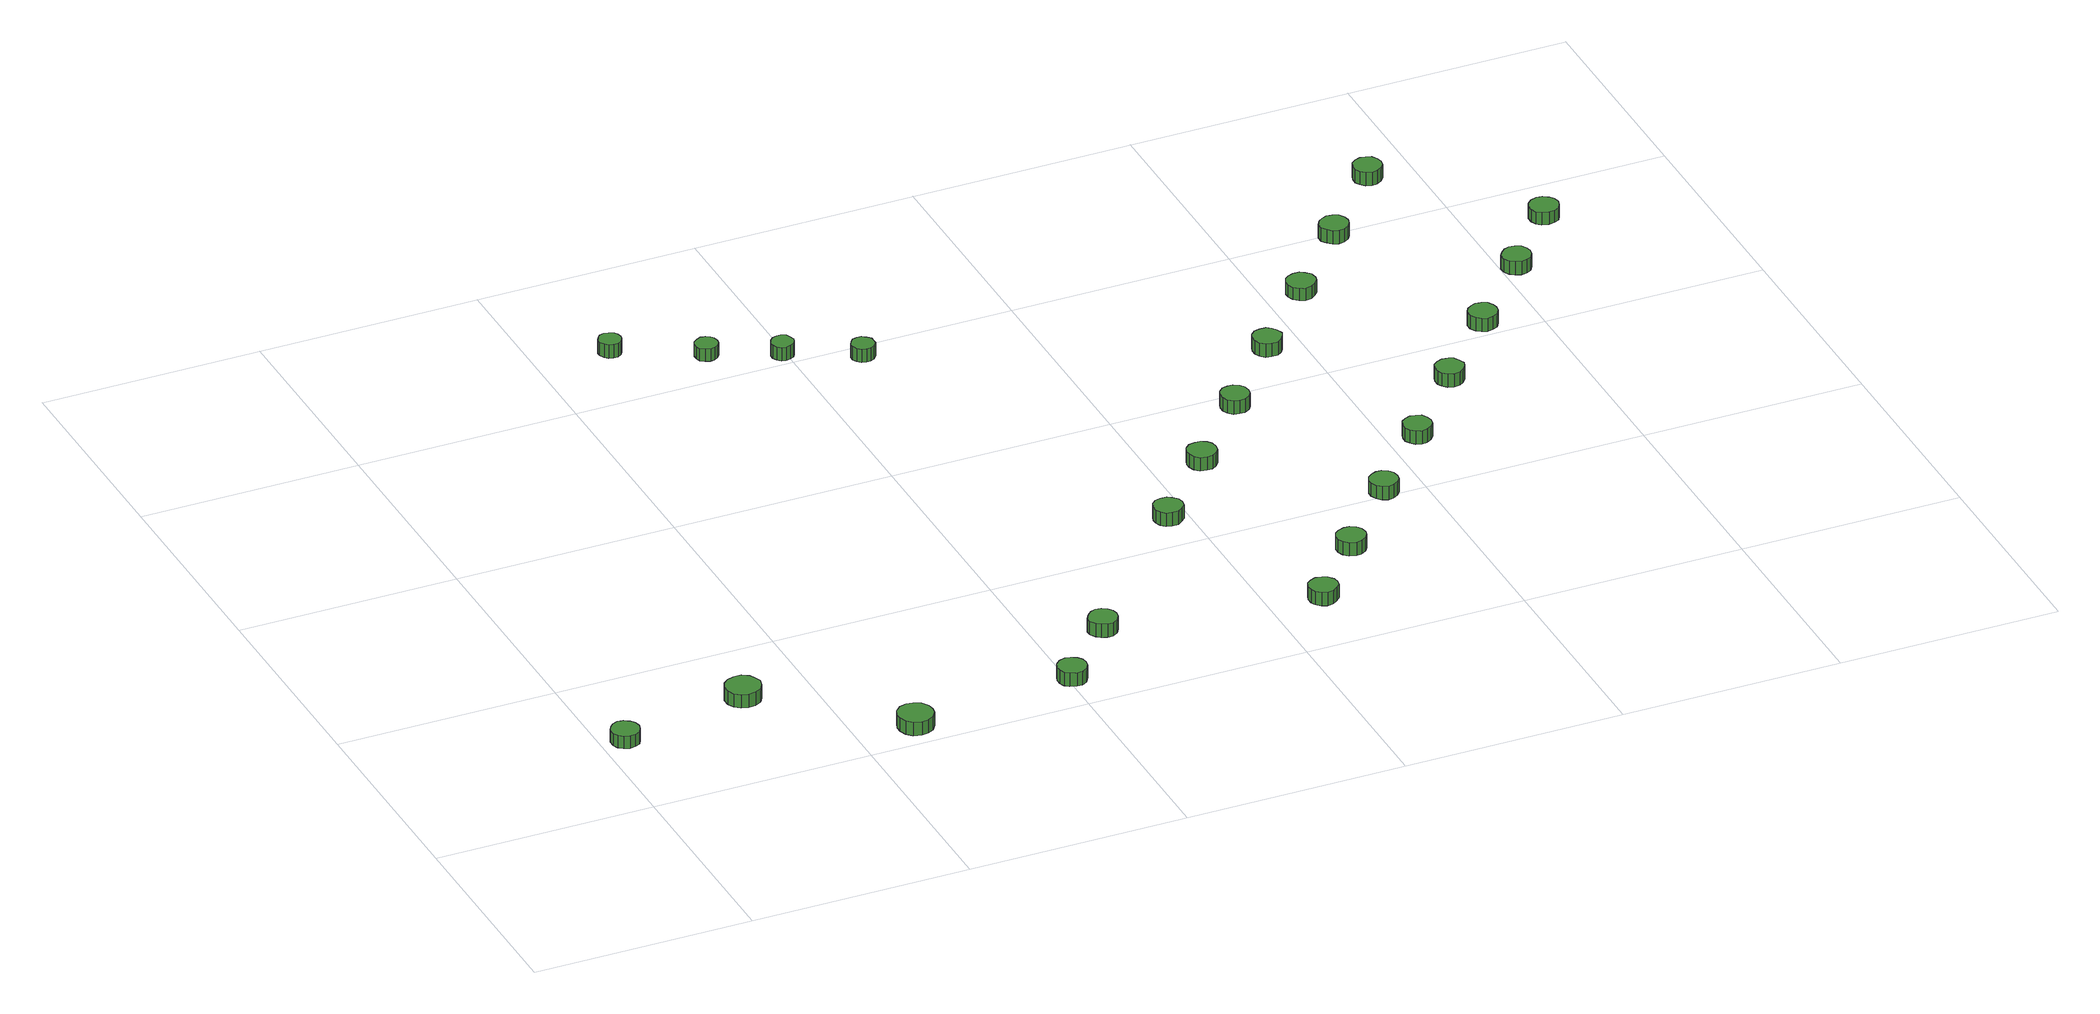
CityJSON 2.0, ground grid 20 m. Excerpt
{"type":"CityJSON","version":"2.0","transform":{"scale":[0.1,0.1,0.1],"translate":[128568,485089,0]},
"CityObjects":{
"tree1":{"type":"SolitaryVegetationObject","attributes":{"function":"something"},"geometry":[{"type":"MultiSurface","lod":"1","boundaries":[[[0,1,2,3,4,5,6,7,8,9,10,11,12,13,14]],[[15,16,17,18,19,20,21,22,23,24,25,26,27,28,29]],[[0,29,28,1]],[[1,28,27,2]],[[2,27,26,3]],[[3,26,25,4]],[[4,25,24,5]],[[5,24,23,6]],[[6,23,22,7]],[[7,22,21,8]],[[8,21,20,9]],[[9,20,19,10]],[[10,19,18,11]],[[11,18,17,12]],[[12,17,16,13]],[[13,16,15,14]],[[14,15,29,0]]]}]},
"tree2":{"type":"SolitaryVegetationObject","attributes":{"function":"something"},"geometry":[{"type":"MultiSurface","lod":"1","boundaries":[[[30,31,32,33,34,35,36,37,38,39,40,41,42,43,44]],[[45,46,47,48,49,50,51,52,53,54,55,56,57,58,59]],[[30,59,58,31]],[[31,58,57,32]],[[32,57,56,33]],[[33,56,55,34]],[[34,55,54,35]],[[35,54,53,36]],[[36,53,52,37]],[[37,52,51,38]],[[38,51,50,39]],[[39,50,49,40]],[[40,49,48,41]],[[41,48,47,42]],[[42,47,46,43]],[[43,46,45,44]],[[44,45,59,30]]]}]},
"tree3":{"type":"SolitaryVegetationObject","attributes":{"function":"something"},"geometry":[{"type":"MultiSurface","lod":"1","boundaries":[[[60,61,62,63,64,65,66,67,68,69,70,71,72,73,74]],[[75,76,77,78,79,80,81,82,83,84,85,86,87,88,89]],[[60,89,88,61]],[[61,88,87,62]],[[62,87,86,63]],[[63,86,85,64]],[[64,85,84,65]],[[65,84,83,66]],[[66,83,82,67]],[[67,82,81,68]],[[68,81,80,69]],[[69,80,79,70]],[[70,79,78,71]],[[71,78,77,72]],[[72,77,76,73]],[[73,76,75,74]],[[74,75,89,60]]]}]},
"tree4":{"type":"SolitaryVegetationObject","attributes":{"function":"something"},"geometry":[{"type":"MultiSurface","lod":"1","boundaries":[[[90,91,92,93,94,95,96,97,98,99,100,101,102,103,104]],[[105,106,107,108,109,110,111,112,113,114,115,116,117,118,119]],[[90,119,118,91]],[[91,118,117,92]],[[92,117,116,93]],[[93,116,115,94]],[[94,115,114,95]],[[95,114,113,96]],[[96,113,112,97]],[[97,112,111,98]],[[98,111,110,99]],[[99,110,109,100]],[[100,109,108,101]],[[101,108,107,102]],[[102,107,106,103]],[[103,106,105,104]],[[104,105,119,90]]]}]},
"tree5":{"type":"SolitaryVegetationObject","attributes":{"function":"something"},"geometry":[{"type":"MultiSurface","lod":"1","boundaries":[[[120,121,122,123,124,125,126,127,128,129,130,131,132,133,134]],[[135,136,137,138,139,140,141,142,143,144,145,146,147,148,149]],[[120,149,148,121]],[[121,148,147,122]],[[122,147,146,123]],[[123,146,145,124]],[[124,145,144,125]],[[125,144,143,126]],[[126,143,142,127]],[[127,142,141,128]],[[128,141,140,129]],[[129,140,139,130]],[[130,139,138,131]],[[131,138,137,132]],[[132,137,136,133]],[[133,136,135,134]],[[134,135,149,120]]]}]},
"tree6":{"type":"SolitaryVegetationObject","attributes":{"function":"something"},"geometry":[{"type":"MultiSurface","lod":"1","boundaries":[[[150,151,152,153,154,155,156,157,158,159,160,161,162,163,164]],[[165,166,167,168,169,170,171,172,173,174,175,176,177,178,179]],[[150,179,178,151]],[[151,178,177,152]],[[152,177,176,153]],[[153,176,175,154]],[[154,175,174,155]],[[155,174,173,156]],[[156,173,172,157]],[[157,172,171,158]],[[158,171,170,159]],[[159,170,169,160]],[[160,169,168,161]],[[161,168,167,162]],[[162,167,166,163]],[[163,166,165,164]],[[164,165,179,150]]]}]},
"tree7":{"type":"SolitaryVegetationObject","attributes":{"function":"something"},"geometry":[{"type":"MultiSurface","lod":"1","boundaries":[[[180,181,182,183,184,185,186,187,188,189,190,191,192,193,194]],[[195,196,197,198,199,200,201,202,203,204,205,206,207,208,209]],[[180,209,208,181]],[[181,208,207,182]],[[182,207,206,183]],[[183,206,205,184]],[[184,205,204,185]],[[185,204,203,186]],[[186,203,202,187]],[[187,202,201,188]],[[188,201,200,189]],[[189,200,199,190]],[[190,199,198,191]],[[191,198,197,192]],[[192,197,196,193]],[[193,196,195,194]],[[194,195,209,180]]]}]},
"tree8":{"type":"SolitaryVegetationObject","attributes":{"function":"something"},"geometry":[{"type":"MultiSurface","lod":"1","boundaries":[[[210,211,212,213,214,215,216,217,218,219,220,221,222,223,224]],[[225,226,227,228,229,230,231,232,233,234,235,236,237,238,239]],[[210,239,238,211]],[[211,238,237,212]],[[212,237,236,213]],[[213,236,235,214]],[[214,235,234,215]],[[215,234,233,216]],[[216,233,232,217]],[[217,232,231,218]],[[218,231,230,219]],[[219,230,229,220]],[[220,229,228,221]],[[221,228,227,222]],[[222,227,226,223]],[[223,226,225,224]],[[224,225,239,210]]]}]},
"tree9":{"type":"SolitaryVegetationObject","attributes":{"function":"something"},"geometry":[{"type":"MultiSurface","lod":"1","boundaries":[[[240,241,242,243,244,245,246,247,248,249,250,251,252,253,254]],[[255,256,257,258,259,260,261,262,263,264,265,266,267,268,269]],[[240,269,268,241]],[[241,268,267,242]],[[242,267,266,243]],[[243,266,265,244]],[[244,265,264,245]],[[245,264,263,246]],[[246,263,262,247]],[[247,262,261,248]],[[248,261,260,249]],[[249,260,259,250]],[[250,259,258,251]],[[251,258,257,252]],[[252,257,256,253]],[[253,256,255,254]],[[254,255,269,240]]]}]},
"tree10":{"type":"SolitaryVegetationObject","attributes":{"function":"something"},"geometry":[{"type":"MultiSurface","lod":"1","boundaries":[[[270,271,272,273,274,275,276,277,278,279,280,281,282,283,284]],[[285,286,287,288,289,290,291,292,293,294,295,296,297,298,299]],[[270,299,298,271]],[[271,298,297,272]],[[272,297,296,273]],[[273,296,295,274]],[[274,295,294,275]],[[275,294,293,276]],[[276,293,292,277]],[[277,292,291,278]],[[278,291,290,279]],[[279,290,289,280]],[[280,289,288,281]],[[281,288,287,282]],[[282,287,286,283]],[[283,286,285,284]],[[284,285,299,270]]]}]},
"tree11":{"type":"SolitaryVegetationObject","attributes":{"function":"something"},"geometry":[{"type":"MultiSurface","lod":"1","boundaries":[[[300,301,302,303,304,305,306,307,308,309,310,311,312,313,314]],[[315,316,317,318,319,320,321,322,323,324,325,326,327,328,329]],[[300,329,328,301]],[[301,328,327,302]],[[302,327,326,303]],[[303,326,325,304]],[[304,325,324,305]],[[305,324,323,306]],[[306,323,322,307]],[[307,322,321,308]],[[308,321,320,309]],[[309,320,319,310]],[[310,319,318,311]],[[311,318,317,312]],[[312,317,316,313]],[[313,316,315,314]],[[314,315,329,300]]]}]},
"tree12":{"type":"SolitaryVegetationObject","attributes":{"function":"something"},"geometry":[{"type":"MultiSurface","lod":"1","boundaries":[[[330,331,332,333,334,335,336,337,338,339,340,341,342,343,344]],[[345,346,347,348,349,350,351,352,353,354,355,356,357,358,359]],[[330,359,358,331]],[[331,358,357,332]],[[332,357,356,333]],[[333,356,355,334]],[[334,355,354,335]],[[335,354,353,336]],[[336,353,352,337]],[[337,352,351,338]],[[338,351,350,339]],[[339,350,349,340]],[[340,349,348,341]],[[341,348,347,342]],[[342,347,346,343]],[[343,346,345,344]],[[344,345,359,330]]]}]},
"tree13":{"type":"SolitaryVegetationObject","attributes":{"function":"something"},"geometry":[{"type":"MultiSurface","lod":"1","boundaries":[[[360,361,362,363,364,365,366,367,368,369,370,371,372,373,374]],[[375,376,377,378,379,380,381,382,383,384,385,386,387,388,389]],[[360,389,388,361]],[[361,388,387,362]],[[362,387,386,363]],[[363,386,385,364]],[[364,385,384,365]],[[365,384,383,366]],[[366,383,382,367]],[[367,382,381,368]],[[368,381,380,369]],[[369,380,379,370]],[[370,379,378,371]],[[371,378,377,372]],[[372,377,376,373]],[[373,376,375,374]],[[374,375,389,360]]]}]},
"tree14":{"type":"SolitaryVegetationObject","attributes":{"function":"something"},"geometry":[{"type":"MultiSurface","lod":"1","boundaries":[[[390,391,392,393,394,395,396,397,398,399,400,401,402,403,404]],[[405,406,407,408,409,410,411,412,413,414,415,416,417,418,419]],[[390,419,418,391]],[[391,418,417,392]],[[392,417,416,393]],[[393,416,415,394]],[[394,415,414,395]],[[395,414,413,396]],[[396,413,412,397]],[[397,412,411,398]],[[398,411,410,399]],[[399,410,409,400]],[[400,409,408,401]],[[401,408,407,402]],[[402,407,406,403]],[[403,406,405,404]],[[404,405,419,390]]]}]},
"tree15":{"type":"SolitaryVegetationObject","attributes":{"function":"something"},"geometry":[{"type":"MultiSurface","lod":"1","boundaries":[[[420,421,422,423,424,425,426,427,428,429,430,431,432,433,434]],[[435,436,437,438,439,440,441,442,443,444,445,446,447,448,449]],[[420,449,448,421]],[[421,448,447,422]],[[422,447,446,423]],[[423,446,445,424]],[[424,445,444,425]],[[425,444,443,426]],[[426,443,442,427]],[[427,442,441,428]],[[428,441,440,429]],[[429,440,439,430]],[[430,439,438,431]],[[431,438,437,432]],[[432,437,436,433]],[[433,436,435,434]],[[434,435,449,420]]]}]},
"tree16":{"type":"SolitaryVegetationObject","attributes":{"function":"something"},"geometry":[{"type":"MultiSurface","lod":"1","boundaries":[[[450,451,452,453,454,455,456,457,458,459,460,461,462,463,464]],[[465,466,467,468,469,470,471,472,473,474,475,476,477,478,479]],[[450,479,478,451]],[[451,478,477,452]],[[452,477,476,453]],[[453,476,475,454]],[[454,475,474,455]],[[455,474,473,456]],[[456,473,472,457]],[[457,472,471,458]],[[458,471,470,459]],[[459,470,469,460]],[[460,469,468,461]],[[461,468,467,462]],[[462,467,466,463]],[[463,466,465,464]],[[464,465,479,450]]]}]},
"tree17":{"type":"SolitaryVegetationObject","attributes":{"function":"something"},"geometry":[{"type":"MultiSurface","lod":"1","boundaries":[[[480,481,482,483,484,485,486,487,488,489,490,491,492,493,494]],[[495,496,497,498,499,500,501,502,503,504,505,506,507,508,509]],[[480,509,508,481]],[[481,508,507,482]],[[482,507,506,483]],[[483,506,505,484]],[[484,505,504,485]],[[485,504,503,486]],[[486,503,502,487]],[[487,502,501,488]],[[488,501,500,489]],[[489,500,499,490]],[[490,499,498,491]],[[491,498,497,492]],[[492,497,496,493]],[[493,496,495,494]],[[494,495,509,480]]]}]},
"tree18":{"type":"SolitaryVegetationObject","attributes":{"function":"something"},"geometry":[{"type":"MultiSurface","lod":"1","boundaries":[[[510,511,512,513,514,515,516,517,518,519,520,521,522,523,524]],[[525,526,527,528,529,530,531,532,533,534,535,536,537,538,539]],[[510,539,538,511]],[[511,538,537,512]],[[512,537,536,513]],[[513,536,535,514]],[[514,535,534,515]],[[515,534,533,516]],[[516,533,532,517]],[[517,532,531,518]],[[518,531,530,519]],[[519,530,529,520]],[[520,529,528,521]],[[521,528,527,522]],[[522,527,526,523]],[[523,526,525,524]],[[524,525,539,510]]]}]},
"tree19":{"type":"SolitaryVegetationObject","attributes":{"function":"something"},"geometry":[{"type":"MultiSurface","lod":"1","boundaries":[[[540,541,542,543,544,545,546,547,548,549,550,551,552,553,554]],[[555,556,557,558,559,560,561,562,563,564,565,566,567,568,569]],[[540,569,568,541]],[[541,568,567,542]],[[542,567,566,543]],[[543,566,565,544]],[[544,565,564,545]],[[545,564,563,546]],[[546,563,562,547]],[[547,562,561,548]],[[548,561,560,549]],[[549,560,559,550]],[[550,559,558,551]],[[551,558,557,552]],[[552,557,556,553]],[[553,556,555,554]],[[554,555,569,540]]]}]},
"tree20":{"type":"SolitaryVegetationObject","attributes":{"function":"something"},"geometry":[{"type":"MultiSurface","lod":"1","boundaries":[[[570,571,572,573,574,575,576,577,578,579,580,581,582,583,584]],[[585,586,587,588,589,590,591,592,593,594,595,596,597,598,599]],[[570,599,598,571]],[[571,598,597,572]],[[572,597,596,573]],[[573,596,595,574]],[[574,595,594,575]],[[575,594,593,576]],[[576,593,592,577]],[[577,592,591,578]],[[578,591,590,579]],[[579,590,589,580]],[[580,589,588,581]],[[581,588,587,582]],[[582,587,586,583]],[[583,586,585,584]],[[584,585,599,570]]]}]},
"tree21":{"type":"SolitaryVegetationObject","attributes":{"function":"something"},"geometry":[{"type":"MultiSurface","lod":"1","boundaries":[[[600,601,602,603,604,605,606,607,608,609,610,611,612,613,614]],[[615,616,617,618,619,620,621,622,623,624,625,626,627,628,629]],[[600,629,628,601]],[[601,628,627,602]],[[602,627,626,603]],[[603,626,625,604]],[[604,625,624,605]],[[605,624,623,606]],[[606,623,622,607]],[[607,622,621,608]],[[608,621,620,609]],[[609,620,619,610]],[[610,619,618,611]],[[611,618,617,612]],[[612,617,616,613]],[[613,616,615,614]],[[614,615,629,600]]]}]},
"tree22":{"type":"SolitaryVegetationObject","attributes":{"function":"something"},"geometry":[{"type":"MultiSurface","lod":"1","boundaries":[[[630,631,632,633,634,635,636,637,638,639,640,641,642,643,644]],[[645,646,647,648,649,650,651,652,653,654,655,656,657,658,659]],[[630,659,658,631]],[[631,658,657,632]],[[632,657,656,633]],[[633,656,655,634]],[[634,655,654,635]],[[635,654,653,636]],[[636,653,652,637]],[[637,652,651,638]],[[638,651,650,639]],[[639,650,649,640]],[[640,649,648,641]],[[641,648,647,642]],[[642,647,646,643]],[[643,646,645,644]],[[644,645,659,630]]]}]},
"tree23":{"type":"SolitaryVegetationObject","attributes":{"function":"something"},"geometry":[{"type":"MultiSurface","lod":"1","boundaries":[[[660,661,662,663,664,665,666,667,668,669,670,671,672,673,674]],[[675,676,677,678,679,680,681,682,683,684,685,686,687,688,689]],[[660,689,688,661]],[[661,688,687,662]],[[662,687,686,663]],[[663,686,685,664]],[[664,685,684,665]],[[665,684,683,666]],[[666,683,682,667]],[[667,682,681,668]],[[668,681,680,669]],[[669,680,679,670]],[[670,679,678,671]],[[671,678,677,672]],[[672,677,676,673]],[[673,676,675,674]],[[674,675,689,660]]]}]},
"tree24":{"type":"SolitaryVegetationObject","attributes":{"function":"something"},"geometry":[{"type":"MultiSurface","lod":"1","boundaries":[[[690,691,692,693,694,695,696,697,698,699,700,701,702,703,704]],[[705,706,707,708,709,710,711,712,713,714,715,716,717,718,719]],[[690,719,718,691]],[[691,718,717,692]],[[692,717,716,693]],[[693,716,715,694]],[[694,715,714,695]],[[695,714,713,696]],[[696,713,712,697]],[[697,712,711,698]],[[698,711,710,699]],[[699,710,709,700]],[[700,709,708,701]],[[701,708,707,702]],[[702,707,706,703]],[[703,706,705,704]],[[704,705,719,690]]]}]}
},
"vertices":[
[30,96,23],[29,101,23],[26,105,23],[21,108,23],[16,109,23],[11,107,23],[7,103,23],[5,99,23],[5,93,23],[7,88,23],[11,85,23],[16,83,23],[21,84,23],[26,86,23],[29,91,23],[29,91,11],[26,86,11],[21,84,11],[16,83,11],[11,85,11],[7,88,11],[5,93,11],[5,99,11],[7,103,11],[11,107,11],[16,109,11],[21,108,11],[26,105,11],[29,101,11],[30,96,11],
[152,119,23],[150,125,23],[147,130,23],[141,134,23],[134,134,23],[128,132,23],[123,128,23],[120,122,23],[120,115,23],[123,109,23],[128,105,23],[134,103,23],[141,104,23],[147,107,23],[150,112,23],[150,112,10],[147,107,10],[141,104,10],[134,103,10],[128,105,10],[123,109,10],[120,115,10],[120,122,10],[123,128,10],[128,132,10],[134,134,10],[141,134,10],[147,130,10],[150,125,10],[152,119,10],
[265,19,23],[264,25,23],[260,31,23],[254,34,23],[248,35,23],[241,33,23],[236,28,23],[234,22,23],[234,16,23],[236,10,23],[241,5,23],[248,3,23],[254,4,23],[260,7,23],[264,13,23],[264,13,10],[260,7,10],[254,4,10],[248,3,10],[241,5,10],[236,10,10],[234,16,10],[234,22,10],[236,28,10],[241,33,10],[248,35,10],[254,34,10],[260,31,10],[264,25,10],[265,19,10],
[413,34,23],[412,39,23],[409,43,23],[404,46,23],[399,47,23],[393,45,23],[389,41,23],[387,36,23],[387,31,23],[389,26,23],[393,23,23],[399,21,23],[404,21,23],[409,24,23],[412,29,23],[412,29,10],[409,24,10],[404,21,10],[399,21,10],[393,23,10],[389,26,10],[387,31,10],[387,36,10],[389,41,10],[393,45,10],[399,47,10],[404,46,10],[409,43,10],[412,39,10],[413,34,10],
[268,659,30],[267,663,30],[265,666,30],[261,668,30],[257,669,30],[253,668,30],[250,665,30],[248,661,30],[248,657,30],[250,653,30],[253,650,30],[257,649,30],[261,649,30],[265,651,30],[267,655,30],[267,655,17],[265,651,17],[261,649,17],[257,649,17],[253,650,17],[250,653,17],[248,657,17],[248,661,17],[250,665,17],[253,668,17],[257,669,17],[261,668,17],[265,666,17],[267,663,17],[268,659,17],
[469,96,22],[468,101,22],[465,105,22],[460,108,22],[455,109,22],[450,107,22],[446,103,22],[443,98,22],[443,93,22],[446,88,22],[450,85,22],[455,83,22],[460,83,22],[465,86,22],[468,91,22],[468,91,9],[465,86,9],[460,83,9],[455,83,9],[450,85,9],[446,88,9],[443,93,9],[443,98,9],[446,103,9],[450,107,9],[455,109,9],[460,108,9],[465,105,9],[468,101,9],[469,96,9],
[339,619,30],[338,624,30],[336,627,30],[332,629,30],[328,630,30],[324,628,30],[320,625,30],[319,622,30],[319,617,30],[320,613,30],[324,611,30],[328,609,30],[332,610,30],[336,612,30],[338,615,30],[338,615,18],[336,612,18],[332,610,18],[328,609,18],[324,611,18],[320,613,18],[319,617,18],[319,622,18],[320,625,18],[324,628,18],[328,630,18],[332,629,18],[336,627,18],[338,624,18],[339,619,18],
[396,591,33],[395,595,33],[393,599,33],[389,601,33],[385,601,33],[381,600,33],[378,597,33],[376,593,33],[376,589,33],[378,585,33],[381,582,33],[385,581,33],[389,582,33],[393,584,33],[395,587,33],[395,587,20],[393,584,20],[389,582,20],[385,581,20],[381,582,20],[378,585,20],[376,589,20],[376,593,20],[378,597,20],[381,600,20],[385,601,20],[389,601,20],[393,599,20],[395,595,20],[396,591,20],
[456,561,33],[456,565,33],[453,568,33],[449,571,33],[445,571,33],[441,570,33],[438,567,33],[436,563,33],[436,559,33],[438,555,33],[441,552,33],[445,551,33],[449,551,33],[453,553,33],[456,557,33],[456,557,20],[453,553,20],[449,551,20],[445,551,20],[441,552,20],[438,555,20],[436,559,20],[436,563,20],[438,567,20],[441,570,20],[445,571,20],[449,571,20],[453,568,20],[456,565,20],[456,561,20],
[594,239,20],[593,244,20],[589,248,20],[585,251,20],[579,251,20],[574,250,20],[570,246,20],[568,241,20],[568,236,20],[570,231,20],[574,227,20],[579,226,20],[585,226,20],[589,229,20],[593,233,20],[593,233,7],[589,229,7],[585,226,7],[579,226,7],[574,227,7],[570,231,7],[568,236,7],[568,241,7],[570,246,7],[574,250,7],[579,251,7],[585,251,7],[589,248,7],[593,244,7],[594,239,7],
[660,69,20],[659,74,20],[655,79,20],[651,81,20],[645,82,20],[640,80,20],[636,77,20],[634,72,20],[634,66,20],[636,62,20],[640,58,20],[645,56,20],[651,57,20],[655,60,20],[659,64,20],[659,64,7],[655,60,7],[651,57,7],[645,56,7],[640,58,7],[636,62,7],[634,66,7],[634,72,7],[636,77,7],[640,80,7],[645,82,7],[651,81,7],[655,79,7],[659,74,7],[660,69,7],
[657,310,19],[656,315,19],[653,319,19],[648,322,19],[643,322,19],[637,321,19],[633,317,19],[631,312,19],[631,307,19],[633,302,19],[637,298,19],[643,297,19],[648,297,19],[653,300,19],[656,304,19],[656,304,6],[653,300,6],[648,297,6],[643,297,6],[637,298,6],[633,302,6],[631,307,6],[631,312,6],[633,317,6],[637,321,6],[643,322,6],[648,322,6],[653,319,6],[656,315,6],[657,310,6],
[714,132,20],[713,138,20],[710,142,20],[705,145,20],[700,145,20],[694,143,20],[690,140,20],[688,135,20],[688,130,20],[690,125,20],[694,121,20],[700,119,20],[705,120,20],[710,123,20],[713,127,20],[713,127,7],[710,123,7],[705,120,7],[700,119,7],[694,121,7],[690,125,7],[688,130,7],[688,135,7],[690,140,7],[694,143,7],[700,145,7],[705,145,7],[710,142,7],[713,138,7],[714,132,7],
[719,380,19],[718,386,19],[715,390,19],[710,393,19],[705,393,19],[700,392,19],[696,388,19],[694,383,19],[694,378,19],[696,373,19],[700,369,19],[705,368,19],[710,368,19],[715,371,19],[718,375,19],[718,375,6],[715,371,6],[710,368,6],[705,368,6],[700,369,6],[696,373,6],[694,378,6],[694,383,6],[696,388,6],[700,392,6],[705,393,6],[710,393,6],[715,390,6],[718,386,6],[719,380,6],
[776,204,19],[775,210,19],[772,214,19],[767,217,19],[762,217,19],[757,215,19],[753,212,19],[751,207,19],[751,202,19],[753,197,19],[757,193,19],[762,191,19],[767,192,19],[772,195,19],[775,199,19],[775,199,6],[772,195,6],[767,192,6],[762,191,6],[757,193,6],[753,197,6],[751,202,6],[751,207,6],[753,212,6],[757,215,6],[762,217,6],[767,217,6],[772,214,6],[775,210,6],[776,204,6],
[782,452,19],[780,458,19],[777,462,19],[773,465,19],[767,465,19],[762,464,19],[758,460,19],[756,455,19],[756,450,19],[758,445,19],[762,441,19],[767,440,19],[773,440,19],[777,443,19],[780,447,19],[780,447,6],[777,443,6],[773,440,6],[767,440,6],[762,441,6],[758,445,6],[756,450,6],[756,455,6],[758,460,6],[762,464,6],[767,465,6],[773,465,6],[777,462,6],[780,458,6],[782,452,6],
[839,275,18],[838,280,18],[835,285,18],[830,287,18],[825,288,18],[820,286,18],[816,283,18],[814,278,18],[814,272,18],[816,268,18],[820,264,18],[825,262,18],[830,263,18],[835,266,18],[838,270,18],[838,270,5],[835,266,5],[830,263,5],[825,262,5],[820,264,5],[816,268,5],[814,272,5],[814,278,5],[816,283,5],[820,286,5],[825,288,5],[830,287,5],[835,285,5],[838,280,5],[839,275,5],
[845,523,18],[844,529,18],[840,533,18],[836,536,18],[830,536,18],[825,534,18],[821,531,18],[819,526,18],[819,521,18],[821,516,18],[825,512,18],[830,510,18],[836,511,18],[840,514,18],[844,518,18],[844,518,6],[840,514,6],[836,511,6],[830,510,6],[825,512,6],[821,516,6],[819,521,6],[819,526,6],[821,531,6],[825,534,6],[830,536,6],[836,536,6],[840,533,6],[844,529,6],[845,523,6],
[902,347,18],[900,352,18],[897,357,18],[893,359,18],[887,360,18],[882,358,18],[878,355,18],[876,350,18],[876,344,18],[878,340,18],[882,336,18],[887,334,18],[893,335,18],[897,338,18],[900,342,18],[900,342,5],[897,338,5],[893,335,5],[887,334,5],[882,336,5],[878,340,5],[876,344,5],[876,350,5],[878,355,5],[882,358,5],[887,360,5],[893,359,5],[897,357,5],[900,352,5],[902,347,5],
[907,594,19],[906,599,19],[903,604,19],[898,606,19],[893,607,19],[888,605,19],[884,602,19],[881,597,19],[881,591,19],[884,587,19],[888,583,19],[893,581,19],[898,582,19],[903,585,19],[906,589,19],[906,589,6],[903,585,6],[898,582,6],[893,581,6],[888,583,6],[884,587,6],[881,591,6],[881,597,6],[884,602,6],[888,605,6],[893,607,6],[898,606,6],[903,604,6],[906,599,6],[907,594,6],
[964,418,17],[963,423,17],[960,428,17],[955,430,17],[950,431,17],[945,429,17],[941,426,17],[938,421,17],[938,415,17],[941,410,17],[945,407,17],[950,405,17],[955,406,17],[960,408,17],[963,413,17],[963,413,4],[960,408,4],[955,406,4],[950,405,4],[945,407,4],[941,410,4],[938,415,4],[938,421,4],[941,426,4],[945,429,4],[950,431,4],[955,430,4],[960,428,4],[963,423,4],[964,418,4],
[970,666,20],[969,671,20],[966,676,20],[961,678,20],[956,679,20],[951,677,20],[947,674,20],[945,669,20],[945,663,20],[947,659,20],[951,655,20],[956,653,20],[961,654,20],[966,657,20],[969,661,20],[969,661,7],[966,657,7],[961,654,7],[956,653,7],[951,655,7],[947,659,7],[945,663,7],[945,669,7],[947,674,7],[951,677,7],[956,679,7],[961,678,7],[966,676,7],[969,671,7],[970,666,7],
[1027,489,17],[1026,494,17],[1023,499,17],[1018,501,17],[1013,502,17],[1008,500,17],[1004,496,17],[1001,492,17],[1001,486,17],[1004,481,17],[1008,478,17],[1013,476,17],[1018,477,17],[1023,479,17],[1026,484,17],[1026,484,4],[1023,479,4],[1018,477,4],[1013,476,4],[1008,478,4],[1004,481,4],[1001,486,4],[1001,492,4],[1004,496,4],[1008,500,4],[1013,502,4],[1018,501,4],[1023,499,4],[1026,494,4],[1027,489,4],
[1080,550,18],[1079,555,18],[1076,559,18],[1071,562,18],[1066,563,18],[1060,561,18],[1056,557,18],[1054,553,18],[1054,547,18],[1056,542,18],[1060,539,18],[1066,537,18],[1071,538,18],[1076,540,18],[1079,545,18],[1079,545,6],[1076,540,6],[1071,538,6],[1066,537,6],[1060,539,6],[1056,542,6],[1054,547,6],[1054,553,6],[1056,557,6],[1060,561,6],[1066,563,6],[1071,562,6],[1076,559,6],[1079,555,6],[1080,550,6]
]}
